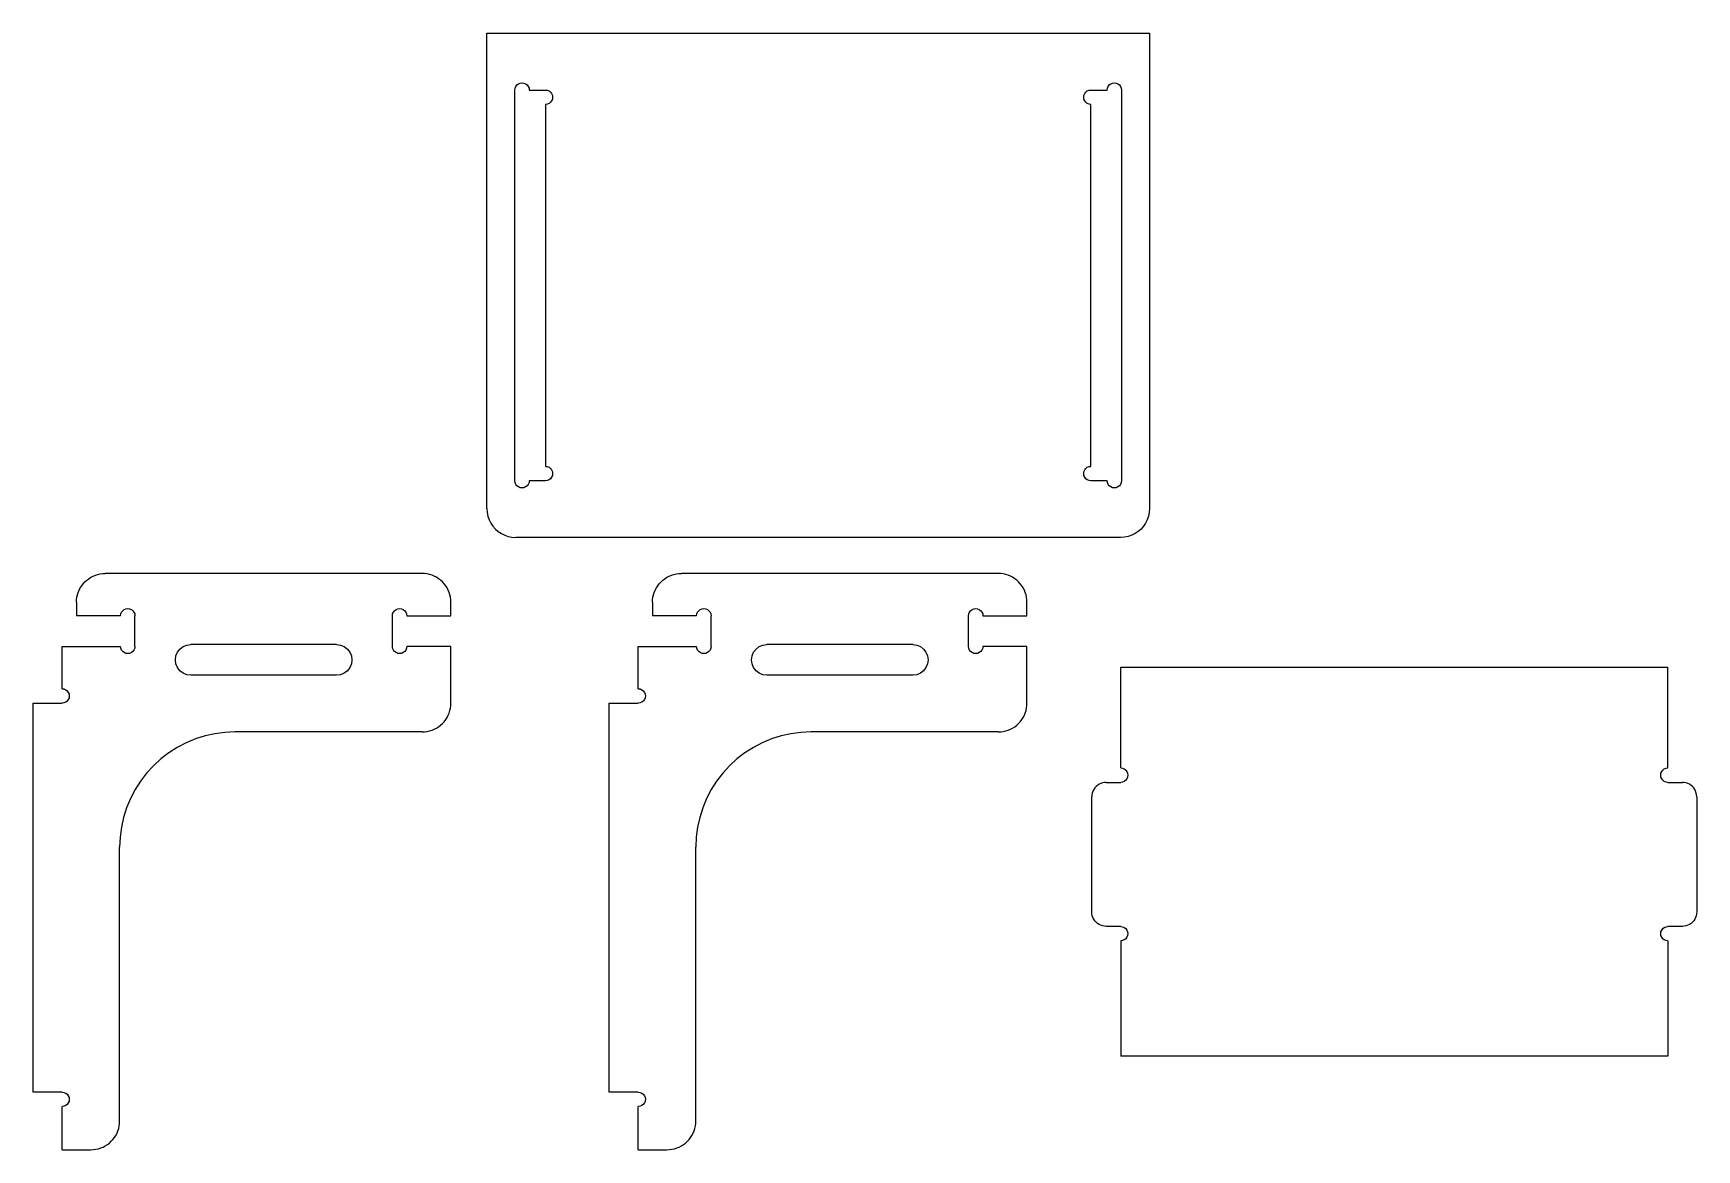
# Model space of a CAD drawing. Extents: x -14.4 to 14.4, y -9.7 to 9.7.
import ezdxf

# ---------------------------------------------------------------- set-up
doc = ezdxf.new("R2010")
doc.units = 0
doc.header["$MEASUREMENT"] = 0
doc.layers.get('0').update_dxf_attribs({"linetype": 'CONTINUOUS'})

msp = doc.modelspace()

# ---------------------------------------------------------------- linework, layer by layer
for p, q in [((-6.562, 9.688), (4.938, 9.688)), ((-6.562, 1.438), (-6.562, 9.688)), ((4.938, 9.688), (4.938, 1.438)), ((-6.078, 8.703), (-6.074, 8.735)), ((-6.078, 1.922), (-6.078, 8.703)), ((-6.074, 8.735), (-6.061, 8.766)), ((-6.061, 8.766), (-6.042, 8.792)), ((-6.042, 8.792), (-6.016, 8.811)), ((-6.016, 8.811), (-5.985, 8.824)), ((-5.985, 8.824), (-5.953, 8.828)), ((-5.953, 8.828), (-5.921, 8.824)), ((-5.921, 8.824), (-5.891, 8.811)), ((-5.891, 8.811), (-5.865, 8.792)), ((-5.865, 8.792), (-5.845, 8.766)), ((-5.845, 8.766), (-5.832, 8.735)), ((-5.832, 8.735), (-5.828, 8.703)), ((-5.828, 8.703), (-5.547, 8.703)), ((-5.547, 8.703), (-5.515, 8.699)), ((-5.515, 8.699), (-5.484, 8.686)), ((-5.484, 8.686), (-5.458, 8.667)), ((-5.458, 8.667), (-5.439, 8.641)), ((3.814, 8.641), (3.833, 8.667)), ((3.833, 8.667), (3.859, 8.686)), ((3.859, 8.686), (3.89, 8.699)), ((3.89, 8.699), (3.922, 8.703)), ((3.922, 8.703), (4.203, 8.703)), ((4.203, 8.703), (4.207, 8.735)), ((4.207, 8.735), (4.22, 8.766)), ((4.22, 8.766), (4.24, 8.792)), ((4.24, 8.792), (4.266, 8.811)), ((4.266, 8.811), (4.296, 8.824)), ((4.296, 8.824), (4.328, 8.828)), ((4.328, 8.828), (4.36, 8.824)), ((4.36, 8.824), (4.391, 8.811)), ((4.391, 8.811), (4.417, 8.792)), ((4.417, 8.792), (4.436, 8.766)), ((4.436, 8.766), (4.449, 8.735)), ((4.449, 8.735), (4.453, 8.703)), ((4.453, 8.703), (4.453, 1.922)), ((-5.515, 8.457), (-5.547, 8.453)), ((-5.547, 8.453), (-5.547, 2.172)), ((-5.484, 8.47), (-5.515, 8.457)), ((-5.458, 8.49), (-5.484, 8.47)), ((-5.439, 8.516), (-5.458, 8.49)), ((-5.439, 8.641), (-5.426, 8.61)), ((-5.426, 8.546), (-5.439, 8.516)), ((-5.426, 8.61), (-5.422, 8.578)), ((-5.422, 8.578), (-5.426, 8.546)), ((3.797, 8.578), (3.801, 8.61)), ((3.801, 8.546), (3.797, 8.578)), ((3.801, 8.61), (3.814, 8.641)), ((3.814, 8.516), (3.801, 8.546)), ((3.833, 8.49), (3.814, 8.516)), ((3.859, 8.47), (3.833, 8.49)), ((3.89, 8.457), (3.859, 8.47)), ((3.922, 8.453), (3.89, 8.457)), ((3.922, 2.172), (3.922, 8.453)), ((-5.547, 2.172), (-5.515, 2.168)), ((-5.515, 2.168), (-5.484, 2.155)), ((-5.484, 2.155), (-5.458, 2.135)), ((-5.458, 2.135), (-5.439, 2.109)), ((-5.439, 2.109), (-5.426, 2.079)), ((-5.426, 2.079), (-5.422, 2.047)), ((-5.422, 2.047), (-5.426, 2.015)), ((3.797, 2.047), (3.801, 2.079)), ((3.801, 2.015), (3.797, 2.047)), ((3.801, 2.079), (3.814, 2.109)), ((3.814, 2.109), (3.833, 2.135)), ((3.833, 2.135), (3.859, 2.155)), ((3.859, 2.155), (3.89, 2.168)), ((3.89, 2.168), (3.922, 2.172)), ((-6.074, 1.89), (-6.078, 1.922)), ((-6.061, 1.859), (-6.074, 1.89)), ((-6.042, 1.833), (-6.061, 1.859)), ((-6.016, 1.814), (-6.042, 1.833)), ((-5.985, 1.801), (-6.016, 1.814)), ((-5.953, 1.797), (-5.985, 1.801)), ((-5.921, 1.801), (-5.953, 1.797)), ((-5.891, 1.814), (-5.921, 1.801)), ((-5.865, 1.833), (-5.891, 1.814)), ((-5.845, 1.859), (-5.865, 1.833)), ((-5.832, 1.89), (-5.845, 1.859)), ((-5.828, 1.922), (-5.832, 1.89)), ((-5.547, 1.922), (-5.828, 1.922)), ((-5.515, 1.926), (-5.547, 1.922)), ((-5.484, 1.939), (-5.515, 1.926)), ((-5.458, 1.958), (-5.484, 1.939)), ((-5.439, 1.984), (-5.458, 1.958)), ((-5.426, 2.015), (-5.439, 1.984)), ((3.814, 1.984), (3.801, 2.015)), ((3.833, 1.958), (3.814, 1.984)), ((3.859, 1.939), (3.833, 1.958)), ((3.89, 1.926), (3.859, 1.939)), ((3.922, 1.922), (3.89, 1.926)), ((4.203, 1.922), (3.922, 1.922)), ((4.207, 1.89), (4.203, 1.922)), ((4.22, 1.859), (4.207, 1.89)), ((4.24, 1.833), (4.22, 1.859)), ((4.266, 1.814), (4.24, 1.833)), ((4.296, 1.801), (4.266, 1.814)), ((4.328, 1.797), (4.296, 1.801)), ((4.36, 1.801), (4.328, 1.797)), ((4.391, 1.814), (4.36, 1.801)), ((4.417, 1.833), (4.391, 1.814)), ((4.436, 1.859), (4.417, 1.833)), ((4.449, 1.89), (4.436, 1.859)), ((4.453, 1.922), (4.449, 1.89)), ((-6.562, 1.438), (-6.558, 1.372)), ((-6.558, 1.372), (-6.545, 1.308)), ((-6.545, 1.308), (-6.524, 1.246)), ((-6.524, 1.246), (-6.496, 1.188)), ((-6.496, 1.188), (-6.459, 1.133)), ((4.871, 1.188), (4.834, 1.133)), ((4.899, 1.246), (4.871, 1.188)), ((4.92, 1.308), (4.899, 1.246)), ((4.933, 1.372), (4.92, 1.308)), ((4.938, 1.438), (4.933, 1.372)), ((-6.459, 1.133), (-6.416, 1.084)), ((-6.416, 1.084), (-6.367, 1.041)), ((-6.367, 1.041), (-6.312, 1.004)), ((-6.312, 1.004), (-6.254, 0.976)), ((-6.254, 0.976), (-6.192, 0.955)), ((-6.192, 0.955), (-6.128, 0.942)), ((-6.128, 0.942), (-6.062, 0.938)), ((4.438, 0.938), (-6.062, 0.938)), ((4.503, 0.942), (4.438, 0.938)), ((4.567, 0.955), (4.503, 0.942)), ((4.629, 0.976), (4.567, 0.955)), ((4.688, 1.004), (4.629, 0.976)), ((4.742, 1.041), (4.688, 1.004)), ((4.791, 1.084), (4.742, 1.041)), ((4.834, 1.133), (4.791, 1.084)), ((-13.359, 0.282), (-13.317, 0.295)), ((-13.317, 0.295), (-13.274, 0.305)), ((-13.274, 0.305), (-13.231, 0.311)), ((-13.231, 0.311), (-13.188, 0.312)), ((-7.688, 0.312), (-13.188, 0.312)), ((-7.644, 0.311), (-7.688, 0.312)), ((-7.601, 0.305), (-7.644, 0.311)), ((-7.558, 0.295), (-7.601, 0.305)), ((-7.516, 0.282), (-7.558, 0.295)), ((-3.359, 0.282), (-3.317, 0.295)), ((-3.317, 0.295), (-3.274, 0.305)), ((-3.274, 0.305), (-3.231, 0.311)), ((-3.231, 0.311), (-3.188, 0.312)), ((2.312, 0.312), (-3.188, 0.312)), ((2.356, 0.311), (2.312, 0.312)), ((2.399, 0.305), (2.356, 0.311)), ((2.442, 0.295), (2.399, 0.305)), ((2.484, 0.282), (2.442, 0.295)), ((-13.657, -0.016), (-13.641, 0.024)), ((-13.641, 0.024), (-13.621, 0.062)), ((-13.621, 0.062), (-13.597, 0.099)), ((-13.597, 0.099), (-13.571, 0.134)), ((-13.571, 0.134), (-13.541, 0.166)), ((-13.541, 0.166), (-13.509, 0.196)), ((-13.509, 0.196), (-13.474, 0.222)), ((-13.474, 0.222), (-13.438, 0.246)), ((-13.438, 0.246), (-13.399, 0.266)), ((-13.399, 0.266), (-13.359, 0.282)), ((-7.476, 0.266), (-7.516, 0.282)), ((-7.438, 0.246), (-7.476, 0.266)), ((-7.401, 0.222), (-7.438, 0.246)), ((-7.366, 0.196), (-7.401, 0.222)), ((-7.334, 0.166), (-7.366, 0.196)), ((-7.304, 0.134), (-7.334, 0.166)), ((-7.278, 0.099), (-7.304, 0.134)), ((-7.254, 0.062), (-7.278, 0.099)), ((-7.234, 0.024), (-7.254, 0.062)), ((-7.218, -0.016), (-7.234, 0.024)), ((-3.657, -0.016), (-3.641, 0.024)), ((-3.641, 0.024), (-3.621, 0.062)), ((-3.621, 0.062), (-3.597, 0.099)), ((-3.597, 0.099), (-3.571, 0.134)), ((-3.571, 0.134), (-3.541, 0.166)), ((-3.541, 0.166), (-3.509, 0.196)), ((-3.509, 0.196), (-3.474, 0.222)), ((-3.474, 0.222), (-3.438, 0.246)), ((-3.438, 0.246), (-3.399, 0.266)), ((-3.399, 0.266), (-3.359, 0.282)), ((2.524, 0.266), (2.484, 0.282)), ((2.562, 0.246), (2.524, 0.266)), ((2.599, 0.222), (2.562, 0.246)), ((2.634, 0.196), (2.599, 0.222)), ((2.666, 0.166), (2.634, 0.196)), ((2.696, 0.134), (2.666, 0.166)), ((2.722, 0.099), (2.696, 0.134)), ((2.746, 0.062), (2.722, 0.099)), ((2.766, 0.024), (2.746, 0.062)), ((2.782, -0.016), (2.766, 0.024)), ((-13.688, -0.188), (-13.686, -0.144)), ((-13.688, -0.188), (-13.688, -0.422)), ((-13.686, -0.144), (-13.68, -0.101)), ((-13.68, -0.101), (-13.67, -0.058)), ((-13.67, -0.058), (-13.657, -0.016)), ((-7.205, -0.058), (-7.218, -0.016)), ((-7.195, -0.101), (-7.205, -0.058)), ((-7.189, -0.144), (-7.195, -0.101)), ((-7.188, -0.188), (-7.189, -0.144)), ((-7.188, -0.422), (-7.188, -0.188)), ((-3.687, -0.188), (-3.686, -0.144)), ((-3.687, -0.188), (-3.687, -0.422)), ((-3.686, -0.144), (-3.68, -0.101)), ((-3.68, -0.101), (-3.67, -0.058)), ((-3.67, -0.058), (-3.657, -0.016)), ((2.795, -0.058), (2.782, -0.016)), ((2.805, -0.101), (2.795, -0.058)), ((2.811, -0.144), (2.805, -0.101)), ((2.812, -0.188), (2.811, -0.144)), ((2.812, -0.422), (2.812, -0.188)), ((-12.922, -0.422), (-13.688, -0.422)), ((-12.922, -0.422), (-12.918, -0.39)), ((-12.918, -0.39), (-12.905, -0.359)), ((-12.905, -0.359), (-12.885, -0.333)), ((-12.885, -0.333), (-12.859, -0.314)), ((-12.859, -0.314), (-12.829, -0.301)), ((-12.829, -0.301), (-12.797, -0.297)), ((-12.797, -0.297), (-12.765, -0.301)), ((-12.765, -0.301), (-12.734, -0.314)), ((-12.734, -0.314), (-12.708, -0.333)), ((-12.708, -0.333), (-12.689, -0.359)), ((-12.689, -0.359), (-12.676, -0.39)), ((-12.676, -0.39), (-12.672, -0.422)), ((-12.672, -0.953), (-12.672, -0.422)), ((-8.203, -0.422), (-8.199, -0.39)), ((-8.203, -0.953), (-8.203, -0.422)), ((-8.199, -0.39), (-8.186, -0.359)), ((-8.186, -0.359), (-8.167, -0.333)), ((-8.167, -0.333), (-8.141, -0.314)), ((-8.141, -0.314), (-8.11, -0.301)), ((-8.11, -0.301), (-8.078, -0.297)), ((-8.078, -0.297), (-8.046, -0.301)), ((-8.046, -0.301), (-8.016, -0.314)), ((-8.016, -0.314), (-7.99, -0.333)), ((-7.99, -0.333), (-7.97, -0.359)), ((-7.97, -0.359), (-7.957, -0.39)), ((-7.957, -0.39), (-7.953, -0.422)), ((-7.953, -0.422), (-7.188, -0.422)), ((-2.922, -0.422), (-3.687, -0.422)), ((-2.922, -0.422), (-2.918, -0.39)), ((-2.918, -0.39), (-2.905, -0.359)), ((-2.905, -0.359), (-2.885, -0.333)), ((-2.885, -0.333), (-2.859, -0.314)), ((-2.859, -0.314), (-2.829, -0.301)), ((-2.829, -0.301), (-2.797, -0.297)), ((-2.797, -0.297), (-2.765, -0.301)), ((-2.765, -0.301), (-2.734, -0.314)), ((-2.734, -0.314), (-2.708, -0.333)), ((-2.708, -0.333), (-2.689, -0.359)), ((-2.689, -0.359), (-2.676, -0.39)), ((-2.676, -0.39), (-2.672, -0.422)), ((-2.672, -0.953), (-2.672, -0.422)), ((1.797, -0.422), (1.801, -0.39)), ((1.797, -0.953), (1.797, -0.422)), ((1.801, -0.39), (1.814, -0.359)), ((1.814, -0.359), (1.833, -0.333)), ((1.833, -0.333), (1.859, -0.314)), ((1.859, -0.314), (1.89, -0.301)), ((1.89, -0.301), (1.922, -0.297)), ((1.922, -0.297), (1.954, -0.301)), ((1.954, -0.301), (1.984, -0.314)), ((1.984, -0.314), (2.01, -0.333)), ((2.01, -0.333), (2.03, -0.359)), ((2.03, -0.359), (2.043, -0.39)), ((2.043, -0.39), (2.047, -0.422)), ((2.047, -0.422), (2.812, -0.422)), ((-13.938, -0.953), (-12.922, -0.953)), ((-13.938, -1.688), (-13.938, -0.953)), ((-12.918, -0.985), (-12.922, -0.953)), ((-12.905, -1.016), (-12.918, -0.985)), ((-12.885, -1.042), (-12.905, -1.016)), ((-12.859, -1.061), (-12.885, -1.042)), ((-12.829, -1.074), (-12.859, -1.061)), ((-12.797, -1.078), (-12.829, -1.074)), ((-12.765, -1.074), (-12.797, -1.078)), ((-12.734, -1.061), (-12.765, -1.074)), ((-12.708, -1.042), (-12.734, -1.061)), ((-12.689, -1.016), (-12.708, -1.042)), ((-12.676, -0.985), (-12.689, -1.016)), ((-12.672, -0.953), (-12.676, -0.985)), ((-11.969, -1.188), (-11.96, -1.119)), ((-11.96, -1.119), (-11.933, -1.055)), ((-11.933, -1.055), (-11.891, -1)), ((-11.891, -1), (-11.836, -0.957)), ((-11.836, -0.957), (-11.772, -0.931)), ((-11.772, -0.931), (-11.703, -0.922)), ((-9.172, -0.922), (-11.703, -0.922)), ((-9.172, -0.922), (-9.103, -0.931)), ((-9.103, -0.931), (-9.039, -0.957)), ((-9.039, -0.957), (-8.984, -1)), ((-8.984, -1), (-8.942, -1.055)), ((-8.942, -1.055), (-8.915, -1.119)), ((-8.915, -1.119), (-8.906, -1.188)), ((-8.199, -0.985), (-8.203, -0.953)), ((-8.186, -1.016), (-8.199, -0.985)), ((-8.167, -1.042), (-8.186, -1.016)), ((-8.141, -1.061), (-8.167, -1.042)), ((-8.11, -1.074), (-8.141, -1.061)), ((-8.078, -1.078), (-8.11, -1.074)), ((-8.046, -1.074), (-8.078, -1.078)), ((-8.016, -1.061), (-8.046, -1.074)), ((-7.99, -1.042), (-8.016, -1.061)), ((-7.97, -1.016), (-7.99, -1.042)), ((-7.957, -0.985), (-7.97, -1.016)), ((-7.953, -0.953), (-7.957, -0.985)), ((-7.188, -0.953), (-7.953, -0.953)), ((-7.188, -1.938), (-7.188, -0.953)), ((-3.938, -1.688), (-3.938, -0.953)), ((-3.938, -0.953), (-2.922, -0.953)), ((-2.918, -0.985), (-2.922, -0.953)), ((-2.905, -1.016), (-2.918, -0.985)), ((-2.885, -1.042), (-2.905, -1.016)), ((-2.859, -1.061), (-2.885, -1.042)), ((-2.829, -1.074), (-2.859, -1.061)), ((-2.797, -1.078), (-2.829, -1.074)), ((-2.765, -1.074), (-2.797, -1.078)), ((-2.734, -1.061), (-2.765, -1.074)), ((-2.708, -1.042), (-2.734, -1.061)), ((-2.689, -1.016), (-2.708, -1.042)), ((-2.676, -0.985), (-2.689, -1.016)), ((-2.672, -0.953), (-2.676, -0.985)), ((-1.969, -1.188), (-1.96, -1.119)), ((-1.96, -1.119), (-1.933, -1.055)), ((-1.933, -1.055), (-1.891, -1)), ((-1.891, -1), (-1.836, -0.957)), ((-1.836, -0.957), (-1.772, -0.931)), ((-1.772, -0.931), (-1.703, -0.922)), ((0.828, -0.922), (-1.703, -0.922)), ((0.828, -0.922), (0.897, -0.931)), ((0.897, -0.931), (0.961, -0.957)), ((0.961, -0.957), (1.016, -1)), ((1.016, -1), (1.058, -1.055)), ((1.058, -1.055), (1.085, -1.119)), ((1.085, -1.119), (1.094, -1.188)), ((1.801, -0.985), (1.797, -0.953)), ((1.814, -1.016), (1.801, -0.985)), ((1.833, -1.042), (1.814, -1.016)), ((1.859, -1.061), (1.833, -1.042)), ((1.89, -1.074), (1.859, -1.061)), ((1.922, -1.078), (1.89, -1.074)), ((1.954, -1.074), (1.922, -1.078)), ((1.984, -1.061), (1.954, -1.074)), ((2.01, -1.042), (1.984, -1.061)), ((2.03, -1.016), (2.01, -1.042)), ((2.043, -0.985), (2.03, -1.016)), ((2.047, -0.953), (2.043, -0.985)), ((2.812, -0.953), (2.047, -0.953)), ((2.812, -1.938), (2.812, -0.953)), ((-11.96, -1.256), (-11.969, -1.188)), ((-11.933, -1.32), (-11.96, -1.256)), ((-11.891, -1.375), (-11.933, -1.32)), ((-11.836, -1.418), (-11.891, -1.375)), ((-11.772, -1.444), (-11.836, -1.418)), ((-9.039, -1.418), (-9.103, -1.444)), ((-8.984, -1.375), (-9.039, -1.418)), ((-8.942, -1.32), (-8.984, -1.375)), ((-8.915, -1.256), (-8.942, -1.32)), ((-8.906, -1.188), (-8.915, -1.256)), ((-1.96, -1.256), (-1.969, -1.188)), ((-1.933, -1.32), (-1.96, -1.256)), ((-1.891, -1.375), (-1.933, -1.32)), ((-1.836, -1.418), (-1.891, -1.375)), ((-1.772, -1.444), (-1.836, -1.418)), ((0.961, -1.418), (0.897, -1.444)), ((1.016, -1.375), (0.961, -1.418)), ((1.058, -1.32), (1.016, -1.375)), ((1.085, -1.256), (1.058, -1.32)), ((1.094, -1.188), (1.085, -1.256)), ((4.438, -1.312), (13.938, -1.312)), ((4.438, -3.062), (4.438, -1.312)), ((13.938, -3.062), (13.938, -1.312)), ((-13.938, -1.688), (-13.905, -1.692)), ((-13.905, -1.692), (-13.875, -1.704)), ((-13.875, -1.704), (-13.849, -1.724)), ((-13.849, -1.724), (-13.829, -1.75)), ((-11.703, -1.453), (-11.772, -1.444)), ((-9.172, -1.453), (-11.703, -1.453)), ((-9.103, -1.444), (-9.172, -1.453)), ((-3.938, -1.688), (-3.905, -1.692)), ((-3.905, -1.692), (-3.875, -1.704)), ((-3.875, -1.704), (-3.849, -1.724)), ((-3.849, -1.724), (-3.829, -1.75)), ((-1.703, -1.453), (-1.772, -1.444)), ((0.828, -1.453), (-1.703, -1.453)), ((0.897, -1.444), (0.828, -1.453)), ((-14.438, -1.938), (-13.938, -1.938)), ((-14.438, -8.688), (-14.438, -1.938)), ((-13.905, -1.933), (-13.938, -1.938)), ((-13.875, -1.921), (-13.905, -1.933)), ((-13.849, -1.901), (-13.875, -1.921)), ((-13.829, -1.875), (-13.849, -1.901)), ((-13.829, -1.75), (-13.817, -1.78)), ((-13.817, -1.845), (-13.829, -1.875)), ((-13.817, -1.78), (-13.812, -1.813)), ((-13.812, -1.813), (-13.817, -1.845)), ((-7.195, -2.024), (-7.189, -1.981)), ((-7.189, -1.981), (-7.188, -1.938)), ((-4.438, -8.688), (-4.438, -1.938)), ((-4.438, -1.938), (-3.938, -1.938)), ((-3.905, -1.933), (-3.938, -1.938)), ((-3.875, -1.921), (-3.905, -1.933)), ((-3.849, -1.901), (-3.875, -1.921)), ((-3.829, -1.875), (-3.849, -1.901)), ((-3.829, -1.75), (-3.817, -1.78)), ((-3.817, -1.845), (-3.829, -1.875)), ((-3.817, -1.78), (-3.813, -1.813)), ((-3.813, -1.813), (-3.817, -1.845)), ((2.805, -2.024), (2.811, -1.981)), ((2.811, -1.981), (2.812, -1.938)), ((-7.366, -2.321), (-7.334, -2.291)), ((-7.334, -2.291), (-7.304, -2.259)), ((-7.304, -2.259), (-7.278, -2.224)), ((-7.278, -2.224), (-7.254, -2.188)), ((-7.254, -2.188), (-7.234, -2.149)), ((-7.234, -2.149), (-7.218, -2.109)), ((-7.218, -2.109), (-7.205, -2.067)), ((-7.205, -2.067), (-7.195, -2.024)), ((2.634, -2.321), (2.666, -2.291)), ((2.666, -2.291), (2.696, -2.259)), ((2.696, -2.259), (2.722, -2.224)), ((2.722, -2.224), (2.746, -2.188)), ((2.746, -2.188), (2.766, -2.149)), ((2.766, -2.149), (2.782, -2.109)), ((2.782, -2.109), (2.795, -2.067)), ((2.795, -2.067), (2.805, -2.024)), ((-11.622, -2.558), (-11.783, -2.625)), ((-11.455, -2.506), (-11.622, -2.558)), ((-11.285, -2.468), (-11.455, -2.506)), ((-11.112, -2.445), (-11.285, -2.468)), ((-10.938, -2.438), (-11.112, -2.445)), ((-7.688, -2.438), (-10.938, -2.438)), ((-7.688, -2.438), (-7.644, -2.436)), ((-7.644, -2.436), (-7.601, -2.43)), ((-7.601, -2.43), (-7.558, -2.42)), ((-7.558, -2.42), (-7.516, -2.407)), ((-7.516, -2.407), (-7.476, -2.391)), ((-7.476, -2.391), (-7.438, -2.371)), ((-7.438, -2.371), (-7.401, -2.347)), ((-7.401, -2.347), (-7.366, -2.321)), ((-1.622, -2.558), (-1.783, -2.625)), ((-1.455, -2.506), (-1.622, -2.558)), ((-1.285, -2.468), (-1.455, -2.506)), ((-1.112, -2.445), (-1.285, -2.468)), ((-0.937, -2.438), (-1.112, -2.445)), ((2.312, -2.438), (-0.937, -2.438)), ((2.312, -2.438), (2.356, -2.436)), ((2.356, -2.436), (2.399, -2.43)), ((2.399, -2.43), (2.442, -2.42)), ((2.442, -2.42), (2.484, -2.407)), ((2.484, -2.407), (2.524, -2.391)), ((2.524, -2.391), (2.562, -2.371)), ((2.562, -2.371), (2.599, -2.347)), ((2.599, -2.347), (2.634, -2.321)), ((-12.085, -2.799), (-12.223, -2.905)), ((-11.938, -2.705), (-12.085, -2.799)), ((-11.783, -2.625), (-11.938, -2.705)), ((-2.085, -2.799), (-2.223, -2.905)), ((-1.938, -2.705), (-2.085, -2.799)), ((-1.783, -2.625), (-1.938, -2.705)), ((-12.47, -3.152), (-12.576, -3.29)), ((-12.352, -3.023), (-12.47, -3.152)), ((-12.223, -2.905), (-12.352, -3.023)), ((-2.47, -3.152), (-2.576, -3.29)), ((-2.352, -3.023), (-2.47, -3.152)), ((-2.223, -2.905), (-2.352, -3.023)), ((4.438, -3.062), (4.47, -3.067)), ((4.47, -3.067), (4.5, -3.079)), ((4.5, -3.079), (4.526, -3.099)), ((4.526, -3.099), (4.546, -3.125)), ((4.546, -3.125), (4.558, -3.155)), ((4.558, -3.155), (4.563, -3.188)), ((13.812, -3.188), (13.817, -3.155)), ((13.817, -3.155), (13.829, -3.125)), ((13.829, -3.125), (13.849, -3.099)), ((13.849, -3.099), (13.875, -3.079)), ((13.875, -3.079), (13.905, -3.067)), ((13.905, -3.067), (13.938, -3.062)), ((-12.67, -3.438), (-12.75, -3.592)), ((-12.576, -3.29), (-12.67, -3.438)), ((-2.67, -3.438), (-2.75, -3.592)), ((-2.576, -3.29), (-2.67, -3.438)), ((3.971, -3.438), (3.957, -3.467)), ((3.989, -3.41), (3.971, -3.438)), ((4.011, -3.386), (3.989, -3.41)), ((4.035, -3.364), (4.011, -3.386)), ((4.063, -3.346), (4.035, -3.364)), ((4.092, -3.332), (4.063, -3.346)), ((4.123, -3.321), (4.092, -3.332)), ((4.155, -3.315), (4.123, -3.321)), ((4.188, -3.312), (4.155, -3.315)), ((4.188, -3.312), (4.438, -3.312)), ((4.47, -3.308), (4.438, -3.312)), ((4.5, -3.296), (4.47, -3.308)), ((4.526, -3.276), (4.5, -3.296)), ((4.546, -3.25), (4.526, -3.276)), ((4.558, -3.22), (4.546, -3.25)), ((4.563, -3.188), (4.558, -3.22)), ((13.817, -3.22), (13.812, -3.188)), ((13.829, -3.25), (13.817, -3.22)), ((13.849, -3.276), (13.829, -3.25)), ((13.875, -3.296), (13.849, -3.276)), ((13.905, -3.308), (13.875, -3.296)), ((13.938, -3.312), (13.905, -3.308)), ((13.938, -3.312), (14.188, -3.312)), ((14.22, -3.315), (14.188, -3.312)), ((14.252, -3.321), (14.22, -3.315)), ((14.283, -3.332), (14.252, -3.321)), ((14.312, -3.346), (14.283, -3.332)), ((14.34, -3.364), (14.312, -3.346)), ((14.364, -3.386), (14.34, -3.364)), ((14.386, -3.41), (14.364, -3.386)), ((14.404, -3.438), (14.386, -3.41)), ((14.418, -3.467), (14.404, -3.438)), ((-12.817, -3.753), (-12.869, -3.92)), ((-12.75, -3.592), (-12.817, -3.753)), ((-2.817, -3.753), (-2.869, -3.92)), ((-2.75, -3.592), (-2.817, -3.753)), ((3.94, -3.53), (3.938, -3.562)), ((3.938, -5.562), (3.938, -3.562)), ((3.946, -3.498), (3.94, -3.53)), ((3.957, -3.467), (3.946, -3.498)), ((14.429, -3.498), (14.418, -3.467)), ((14.435, -3.53), (14.429, -3.498)), ((14.438, -3.562), (14.435, -3.53)), ((14.438, -3.562), (14.438, -5.562)), ((-12.869, -3.92), (-12.907, -4.09)), ((-2.869, -3.92), (-2.907, -4.09)), ((-12.93, -4.263), (-12.938, -4.438)), ((-12.907, -4.09), (-12.93, -4.263)), ((-2.93, -4.263), (-2.938, -4.438)), ((-2.907, -4.09), (-2.93, -4.263)), ((-12.938, -9.188), (-12.938, -4.438)), ((-2.938, -9.188), (-2.938, -4.438)), ((3.94, -5.595), (3.938, -5.562)), ((3.946, -5.627), (3.94, -5.595)), ((3.957, -5.658), (3.946, -5.627)), ((3.971, -5.687), (3.957, -5.658)), ((3.989, -5.715), (3.971, -5.687)), ((4.011, -5.739), (3.989, -5.715)), ((4.035, -5.761), (4.011, -5.739)), ((4.063, -5.779), (4.035, -5.761)), ((14.34, -5.761), (14.312, -5.779)), ((14.364, -5.739), (14.34, -5.761)), ((14.386, -5.715), (14.364, -5.739)), ((14.404, -5.687), (14.386, -5.715)), ((14.418, -5.658), (14.404, -5.687)), ((14.429, -5.627), (14.418, -5.658)), ((14.435, -5.595), (14.429, -5.627)), ((14.438, -5.562), (14.435, -5.595)), ((4.092, -5.793), (4.063, -5.779)), ((4.123, -5.804), (4.092, -5.793)), ((4.155, -5.81), (4.123, -5.804)), ((4.188, -5.812), (4.155, -5.81)), ((4.438, -5.812), (4.188, -5.812)), ((4.438, -5.812), (4.47, -5.817)), ((4.47, -6.058), (4.438, -6.062)), ((4.438, -6.062), (4.438, -8.062)), ((4.47, -5.817), (4.5, -5.829)), ((4.5, -6.046), (4.47, -6.058)), ((4.5, -5.829), (4.526, -5.849)), ((4.526, -6.026), (4.5, -6.046)), ((4.526, -5.849), (4.546, -5.875)), ((4.546, -6), (4.526, -6.026)), ((4.546, -5.875), (4.558, -5.905)), ((4.558, -5.97), (4.546, -6)), ((4.558, -5.905), (4.563, -5.937)), ((4.563, -5.937), (4.558, -5.97)), ((13.812, -5.937), (13.817, -5.905)), ((13.817, -5.97), (13.812, -5.937)), ((13.817, -5.905), (13.829, -5.875)), ((13.829, -6), (13.817, -5.97)), ((13.829, -5.875), (13.849, -5.849)), ((13.849, -6.026), (13.829, -6)), ((13.849, -5.849), (13.875, -5.829)), ((13.875, -6.046), (13.849, -6.026)), ((13.875, -5.829), (13.905, -5.817)), ((13.905, -6.058), (13.875, -6.046)), ((13.905, -5.817), (13.938, -5.812)), ((13.938, -6.062), (13.905, -6.058)), ((14.188, -5.812), (13.938, -5.812)), ((13.938, -6.062), (13.938, -8.062)), ((14.22, -5.81), (14.188, -5.812)), ((14.252, -5.804), (14.22, -5.81)), ((14.283, -5.793), (14.252, -5.804)), ((14.312, -5.779), (14.283, -5.793)), ((13.938, -8.062), (4.438, -8.062)), ((-13.938, -8.688), (-14.438, -8.688)), ((-13.938, -8.688), (-13.905, -8.692)), ((-13.905, -8.933), (-13.938, -8.938)), ((-13.938, -9.688), (-13.938, -8.938)), ((-13.905, -8.692), (-13.875, -8.704)), ((-13.875, -8.921), (-13.905, -8.933)), ((-13.875, -8.704), (-13.849, -8.724)), ((-13.849, -8.901), (-13.875, -8.921)), ((-13.849, -8.724), (-13.829, -8.75)), ((-13.829, -8.875), (-13.849, -8.901)), ((-13.829, -8.75), (-13.817, -8.78)), ((-13.817, -8.845), (-13.829, -8.875)), ((-13.817, -8.78), (-13.812, -8.813)), ((-13.812, -8.813), (-13.817, -8.845)), ((-3.938, -8.688), (-4.438, -8.688)), ((-3.938, -8.688), (-3.905, -8.692)), ((-3.905, -8.933), (-3.938, -8.938)), ((-3.938, -9.688), (-3.938, -8.938)), ((-3.905, -8.692), (-3.875, -8.704)), ((-3.875, -8.921), (-3.905, -8.933)), ((-3.875, -8.704), (-3.849, -8.724)), ((-3.849, -8.901), (-3.875, -8.921)), ((-3.849, -8.724), (-3.829, -8.75)), ((-3.829, -8.875), (-3.849, -8.901)), ((-3.829, -8.75), (-3.817, -8.78)), ((-3.817, -8.845), (-3.829, -8.875)), ((-3.817, -8.78), (-3.813, -8.813)), ((-3.813, -8.813), (-3.817, -8.845)), ((-12.945, -9.274), (-12.939, -9.231)), ((-12.939, -9.231), (-12.938, -9.188)), ((-2.945, -9.274), (-2.939, -9.231)), ((-2.939, -9.231), (-2.938, -9.188)), ((-13.084, -9.541), (-13.054, -9.509)), ((-13.054, -9.509), (-13.028, -9.474)), ((-13.028, -9.474), (-13.004, -9.438)), ((-13.004, -9.438), (-12.984, -9.399)), ((-12.984, -9.399), (-12.968, -9.359)), ((-12.968, -9.359), (-12.955, -9.317)), ((-12.955, -9.317), (-12.945, -9.274)), ((-3.084, -9.541), (-3.054, -9.509)), ((-3.054, -9.509), (-3.028, -9.474)), ((-3.028, -9.474), (-3.004, -9.438)), ((-3.004, -9.438), (-2.984, -9.399)), ((-2.984, -9.399), (-2.968, -9.359)), ((-2.968, -9.359), (-2.955, -9.317)), ((-2.955, -9.317), (-2.945, -9.274)), ((-13.938, -9.688), (-13.438, -9.688)), ((-13.438, -9.688), (-13.394, -9.686)), ((-13.394, -9.686), (-13.351, -9.68)), ((-13.351, -9.68), (-13.308, -9.67)), ((-13.308, -9.67), (-13.266, -9.657)), ((-13.266, -9.657), (-13.226, -9.641)), ((-13.226, -9.641), (-13.188, -9.621)), ((-13.188, -9.621), (-13.151, -9.597)), ((-13.151, -9.597), (-13.116, -9.571)), ((-13.116, -9.571), (-13.084, -9.541)), ((-3.938, -9.688), (-3.438, -9.688)), ((-3.438, -9.688), (-3.394, -9.686)), ((-3.394, -9.686), (-3.351, -9.68)), ((-3.351, -9.68), (-3.308, -9.67)), ((-3.308, -9.67), (-3.266, -9.657)), ((-3.266, -9.657), (-3.226, -9.641)), ((-3.226, -9.641), (-3.188, -9.621)), ((-3.188, -9.621), (-3.151, -9.597)), ((-3.151, -9.597), (-3.116, -9.571)), ((-3.116, -9.571), (-3.084, -9.541))]:
    msp.add_line(p, q)

doc.saveas('drawing.dxf')
